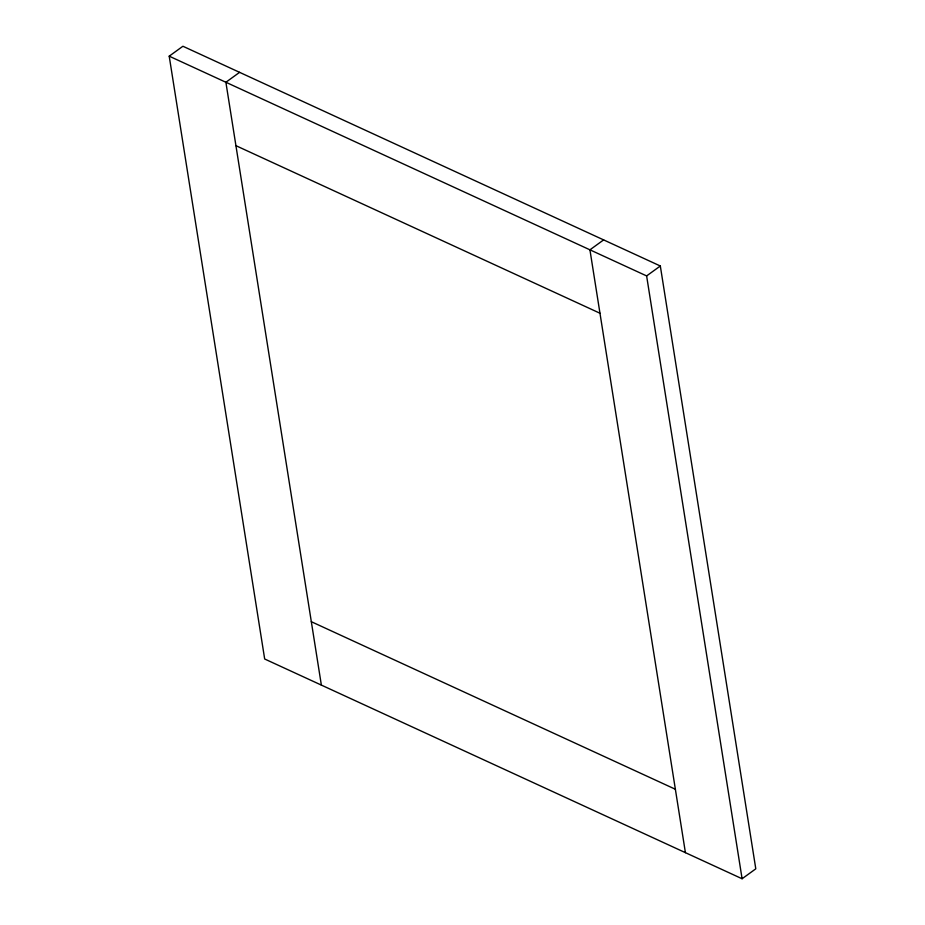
<?xml version="1.0" encoding="UTF-8"?>
<svg xmlns="http://www.w3.org/2000/svg" width="925" height="925" viewBox="0 0 925 925"><rect width="100%" height="100%" fill="white"/><g stroke="black" fill="none" stroke-linecap="round" stroke-linejoin="round"><path stroke-width="1.39" d="M169.206 56.171L182.907 46.25L660.323 265.995L755.794 868.829L742.093 878.75L264.677 659.005L169.206 56.171L646.621 275.916L742.093 878.75M239.587 72.335L225.885 82.267L321.368 685.101M603.632 239.899L589.93 249.831L685.413 852.665M646.621 275.916L660.323 265.995M235.933 145.676L599.978 313.24M311.32 621.692L675.377 789.256"/></g></svg>
